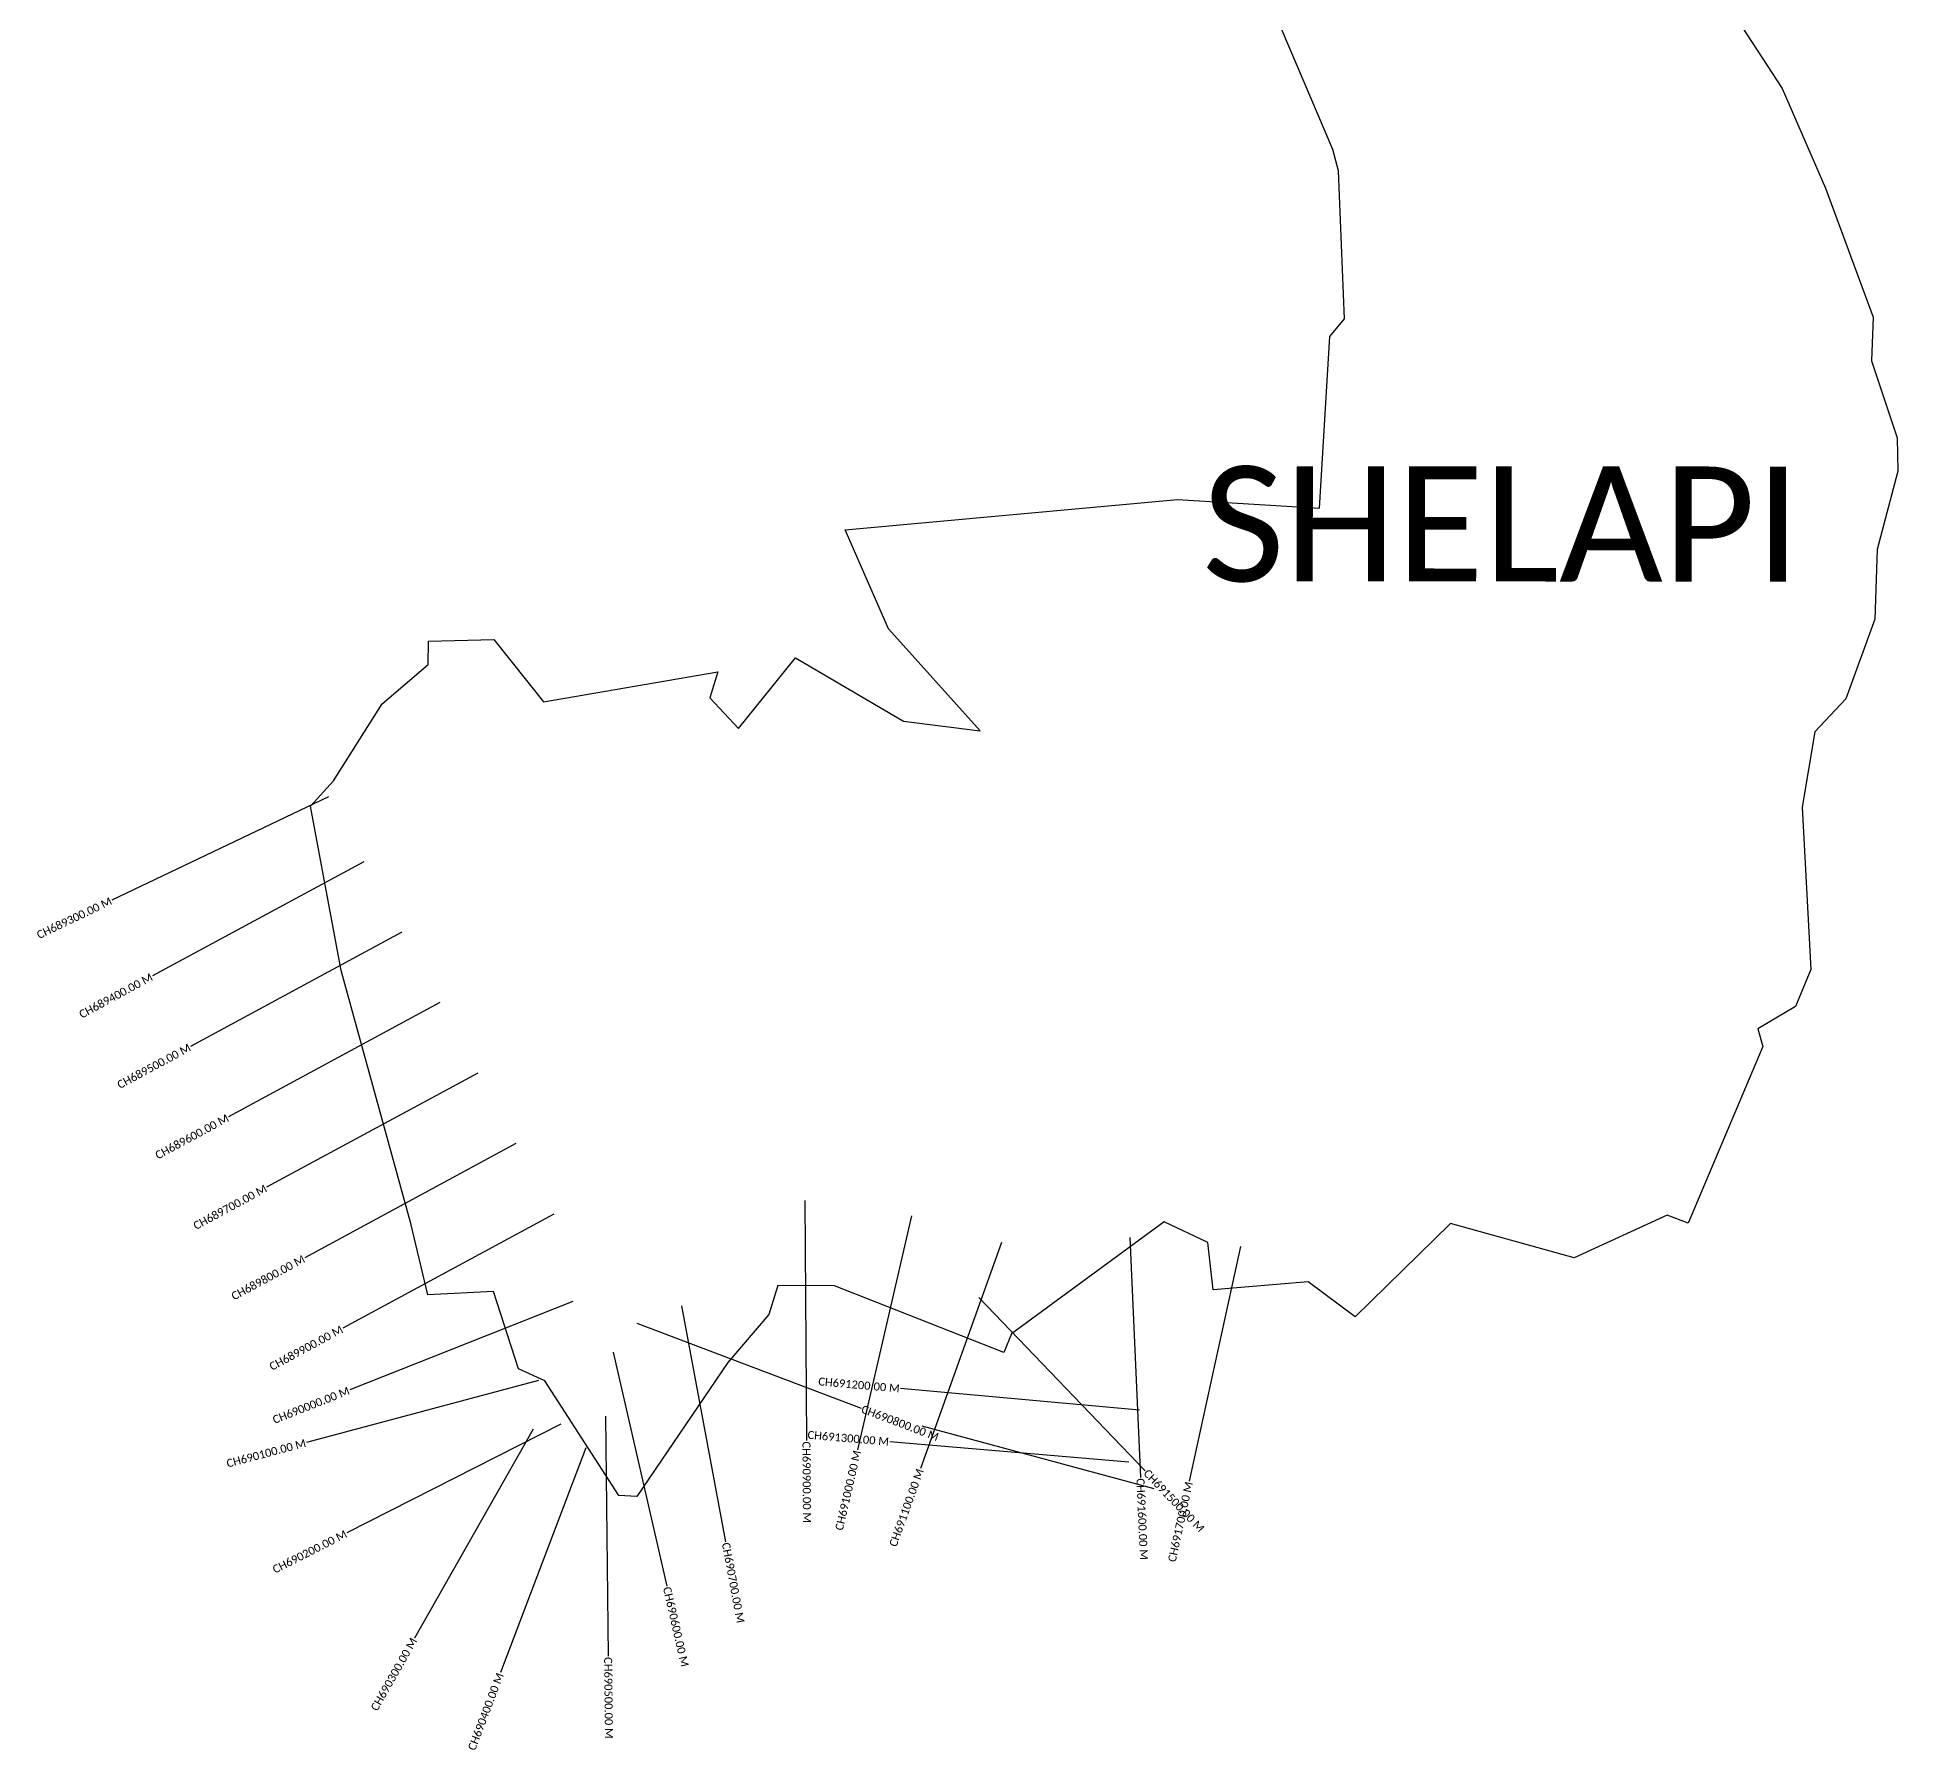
# Model space of a CAD drawing. Header units: metres. Extents: x 340055 to 343408, y 1762327 to 1766604.
# Drawn here: x 340055 to 342379, y 1762327 to 1764465 of the extents above; entities that cross this region are included whole.
import ezdxf
from ezdxf.enums import TextEntityAlignment as Align

# ---------------------------------------------------------------- set-up
doc = ezdxf.new("R2010")
doc.units = ezdxf.units.M
for name, color, linetype in [('CS', 134, 'Continuous'), ('CSMark', 6, 'Continuous'), ('village', 3, 'Continuous'), ('VILLAGE NAME', 250, 'Continuous')]:
    doc.layers.add(name, color=color, linetype=linetype)
doc.styles.add('Legend', font='calibri.ttf')

msp = doc.modelspace()

# ---------------------------------------------------------------- linework, layer by layer
at = {"layer": 'CS'}
for p, q in [((340418.5, 1763516.8), (340147.8, 1763387.7)), ((340462.6, 1763435.5), (340198.6, 1763292.9)), ((340510.1, 1763347.6), (340246.2, 1763204.9)), ((340557.6, 1763259.6), (340293.7, 1763117)), ((340605.2, 1763171.6), (340341.2, 1763029)), ((340652.7, 1763083.6), (340388.8, 1762941)), ((341013.4, 1763012.5), (341015.6, 1762712.6)), ((340700.2, 1762995.6), (340436.3, 1762853)), ((341146.9, 1762993.5), (341079.4, 1762701.2)), ((341259.5, 1762960.2), (341158.2, 1762677.9)), ((341419.8, 1762966.2), (341432.9, 1762666.5)), ((341557.8, 1762955.2), (341493.9, 1762662.1)), ((340723.9, 1762886.5), (340445, 1762775.9)), ((341231, 1762891.4), (341438.8, 1762675)), ((340859.4, 1762881), (340914.6, 1762586.2)), ((340803.5, 1762859.5), (341084, 1762753)), ((340774, 1762823.2), (340841, 1762530.8)), ((340680.7, 1762787.7), (340390.9, 1762710.3)), ((341431.9, 1762750.7), (341133.1, 1762777.5)), ((340708.9, 1762733.2), (340441.4, 1762597.5)), ((340674.1, 1762726.9), (340525.9, 1762466)), ((340764.7, 1762743.3), (340767.8, 1762443.3)), ((341159.9, 1762731.1), (341449.5, 1762652.9)), ((340739.9, 1762703.4), (340633.5, 1762422.9)), ((341418.6, 1762685.6), (341119.7, 1762711.2))]:
    msp.add_line(p, q, dxfattribs=at)
at = {"layer": 'village', "color": 3, "true_color": 0x00ff00}
msp.add_polyline3d([(342172.4, 1764496.9, 0), (342234.9, 1764401.1, 0), (342288.7, 1764276.8, 0), (342348.5, 1764115.8, 0), (342346.4, 1764061.2, 0), (342378.2, 1763965, 0), (342379.2, 1763923.4, 0), (342353.6, 1763825.5, 0), (342350.3, 1763738.4, 0), (342314.4, 1763639, 0), (342275.7, 1763597.7, 0), (342259.8, 1763503.8, 0), (342270.7, 1763300.9, 0), (342251.4, 1763254.6, 0), (342204.2, 1763226.8, 0), (342210.4, 1763204.9, 0), (342117.1, 1762984.1, 0), (342090.9, 1762994.2, 0), (341975, 1762940.8, 0), (341820.2, 1762983.8, 0), (341701.4, 1762867.1, 0), (341642.3, 1762911.1, 0), (341523.6, 1762901.1, 0), (341517.3, 1762960.2, 0), (341462.5, 1762985.7, 0), (341271.7, 1762846, 0), (341262.2, 1762822.5, 0), (341050.8, 1762905.9, 0), (340980, 1762906.4, 0), (340968.8, 1762870.3, 0), (340917.5, 1762810.1, 0), (340803.6, 1762643, 0), (340781.1, 1762644, 0), (340688.6, 1762787.4, 0), (340656, 1762802.3, 0), (340624.8, 1762899, 0), (340542.6, 1762894.6, 0), (340521.4, 1762983.6, 0), (340434.4, 1763299.9, 0), (340395.9, 1763505, 0), (340424.7, 1763536.8, 0), (340485.5, 1763632.8, 0), (340543.1, 1763681.8, 0), (340543.6, 1763711.1, 0), (340625.2, 1763713, 0), (340687.1, 1763635.1, 0), (340904.8, 1763672.6, 0), (340895, 1763640.3, 0), (340930.6, 1763601.9, 0), (341001.9, 1763690.1, 0), (341137, 1763611.3, 0), (341232.7, 1763599.1, 0), (341118.1, 1763726.3, 0), (341064, 1763850, 0), (341479.4, 1763887.9, 0), (341656.5, 1763877.1, 0), (341669.6, 1764091.5, 0), (341687.7, 1764113.7, 0), (341680.2, 1764298.4, 0), (341673.2, 1764324.9, 0), (341582.7, 1764538.8, 0)], dxfattribs=at)

# ---------------------------------------------------------------- texts
at = {"layer": 'CSMark', "style": 'Legend'}
for s, rotation, p in [('CH689300.00 M', 25.4939, (340146.9, 1763387.3)), ('CH689400.00 M', 28.3828, (340197.7, 1763292.5)), ('CH689500.00 M', 28.3828, (340245.3, 1763204.5)), ('CH689600.00 M', 28.3828, (340292.8, 1763116.5)), ('CH689700.00 M', 28.3828, (340340.4, 1763028.5)), ('CH689800.00 M', 28.3828, (340387.9, 1762940.5)), ('CH689900.00 M', 28.3828, (340435.4, 1762852.6)), ('CH690000.00 M', 21.6265, (340444.1, 1762775.6)), ('CH691200.00 M', 354.8698, (341132.1, 1762777.6)), ('CH691300.00 M', 355.1042, (341118.7, 1762711.3)), ('CH690100.00 M', 14.9469, (340389.9, 1762710)), ('CH691000.00 M', 76.9926, (341079.1, 1762700.2)), ('CH691100.00 M', 70.2521, (341157.8, 1762676.9)), ('CH691700.00 M', 77.7104, (341493.7, 1762661.1)), ('CH690200.00 M', 26.9079, (340440.5, 1762597)), ('CH690300.00 M', 60.39, (340525.4, 1762465.2)), ('CH690400.00 M', 69.234, (340633.1, 1762421.9))]:
    msp.add_text(s, height=10, rotation=rotation, dxfattribs=at).set_placement(p, align=Align.MIDDLE_RIGHT)
for s, rotation, p in [('CH690800.00 M', 339.204, (341084.9, 1762752.7)), ('CH690900.00 M', 270.4038, (341015.6, 1762711.6)), ('CH691600.00 M', 272.4882, (341432.9, 1762665.5)), ('CH691500.00 M', 313.8356, (341439.5, 1762674.3)), ('CH690700.00 M', 280.6156, (340914.8, 1762585.2)), ('CH690600.00 M', 282.9021, (340841.2, 1762529.8)), ('CH690500.00 M', 270.6016, (340767.8, 1762442.3))]:
    msp.add_text(s, height=10, rotation=rotation, dxfattribs=at).set_placement(p, align=Align.MIDDLE_LEFT)
at = {"layer": 'VILLAGE NAME', "insert": (341510.1, 1763929.4), "char_height": 143.7, "attachment_point": 1, "rotation": 359.9793}
msp.add_mtext_dynamic_manual_height_columns('{\\fCalibri|b0|i0|c0|p34;SHELAPI}', width=1418, gutter_width=718.5, heights=[0], dxfattribs=at)

doc.saveas('drawing.dxf')
